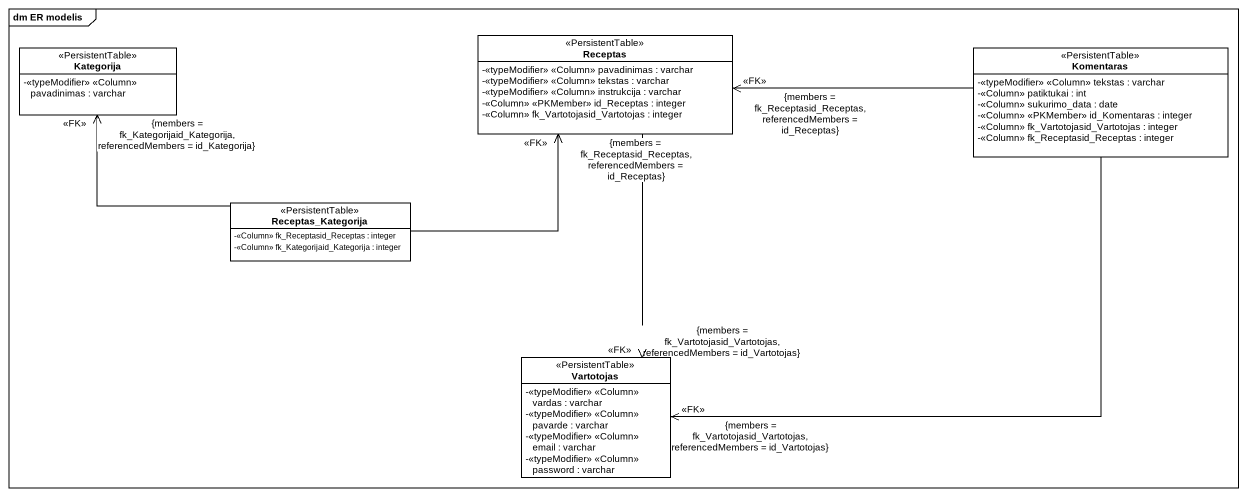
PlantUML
@startuml
mainframe dm ER modelis
hide circle
hide empty members
skinparam classAttributeIconSize 0
class Receptas <<PersistentTable>> {
  -<<typeModifier>> <<Column>> pavadinimas : varchar
  -<<typeModifier>> <<Column>> tekstas : varchar
  -<<typeModifier>> <<Column>> instrukcija : varchar
  -<<Column>> <<PKMember>> id_Receptas : integer
  -<<Column>> fk_Vartotojasid_Vartotojas : integer
}
class Kategorija <<PersistentTable>> {
  -<<typeModifier>> <<Column>> pavadinimas : varchar
}
class Komentaras <<PersistentTable>> {
  -<<typeModifier>> <<Column>> tekstas : varchar
  -<<Column>> patiktukai : int
  -<<Column>> sukurimo_data : date
  -<<Column>> <<PKMember>> id_Komentaras : integer
  -<<Column>> fk_Vartotojasid_Vartotojas : integer
  -<<Column>> fk_Receptasid_Receptas : integer
}
class Receptas_Kategorija <<PersistentTable>> {
  -<<Column>> fk_Receptasid_Receptas : integer
  -<<Column>> fk_Kategorijaid_Kategorija : integer
}
class Vartotojas <<PersistentTable>> {
  -<<typeModifier>> <<Column>> vardas : varchar
  -<<typeModifier>> <<Column>> pavarde : varchar
  -<<typeModifier>> <<Column>> email : varchar
  -<<typeModifier>> <<Column>> password : varchar
}
Receptas --> "<<FK>>\n{members = fk_Vartotojasid_Vartotojas, referencedMembers = id_Vartotojas}" Vartotojas
Komentaras -left-> "<<FK>>\n{members = fk_Receptasid_Receptas, referencedMembers = id_Receptas}" Receptas
Komentaras --> "<<FK>>\n{members = fk_Vartotojasid_Vartotojas, referencedMembers = id_Vartotojas}" Vartotojas
Receptas_Kategorija -right-> "<<FK>>\n{members = fk_Receptasid_Receptas, referencedMembers = id_Receptas}" Receptas
Receptas_Kategorija -up-> "<<FK>>\n{members = fk_Kategorijaid_Kategorija, referencedMembers = id_Kategorija}" Kategorija
@enduml
